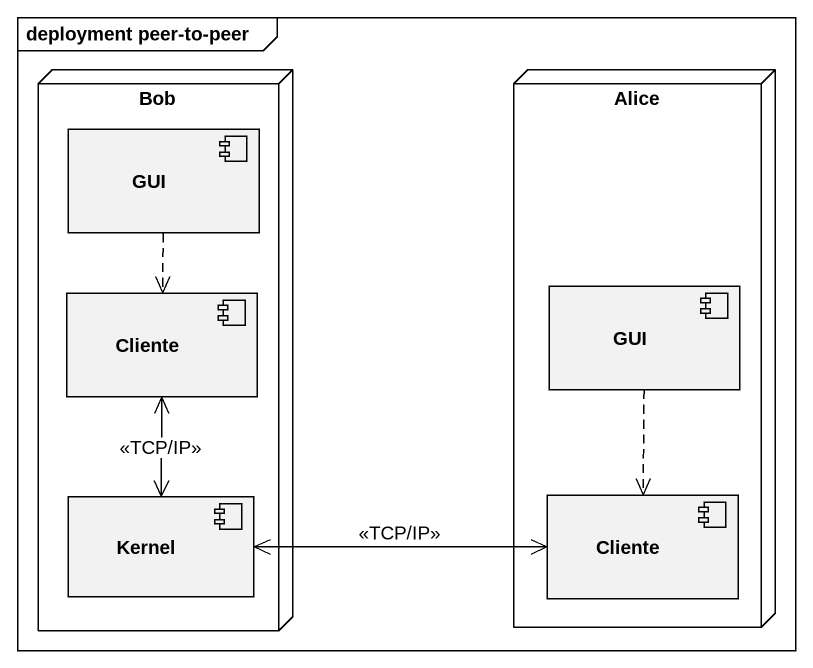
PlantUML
@startuml
mainframe deployment peer-to-peer
node Bob {
  component GUI
  component Cliente
  component Kernel
}
node Alice {
  component "GUI" as GUI_2
  component "Cliente" as Cliente_2
}
GUI ..> Cliente
GUI_2 ..> Cliente_2
Kernel <-up-> Cliente : <<TCP/IP>>
Kernel <-right-> Cliente_2 : <<TCP/IP>>
@enduml
